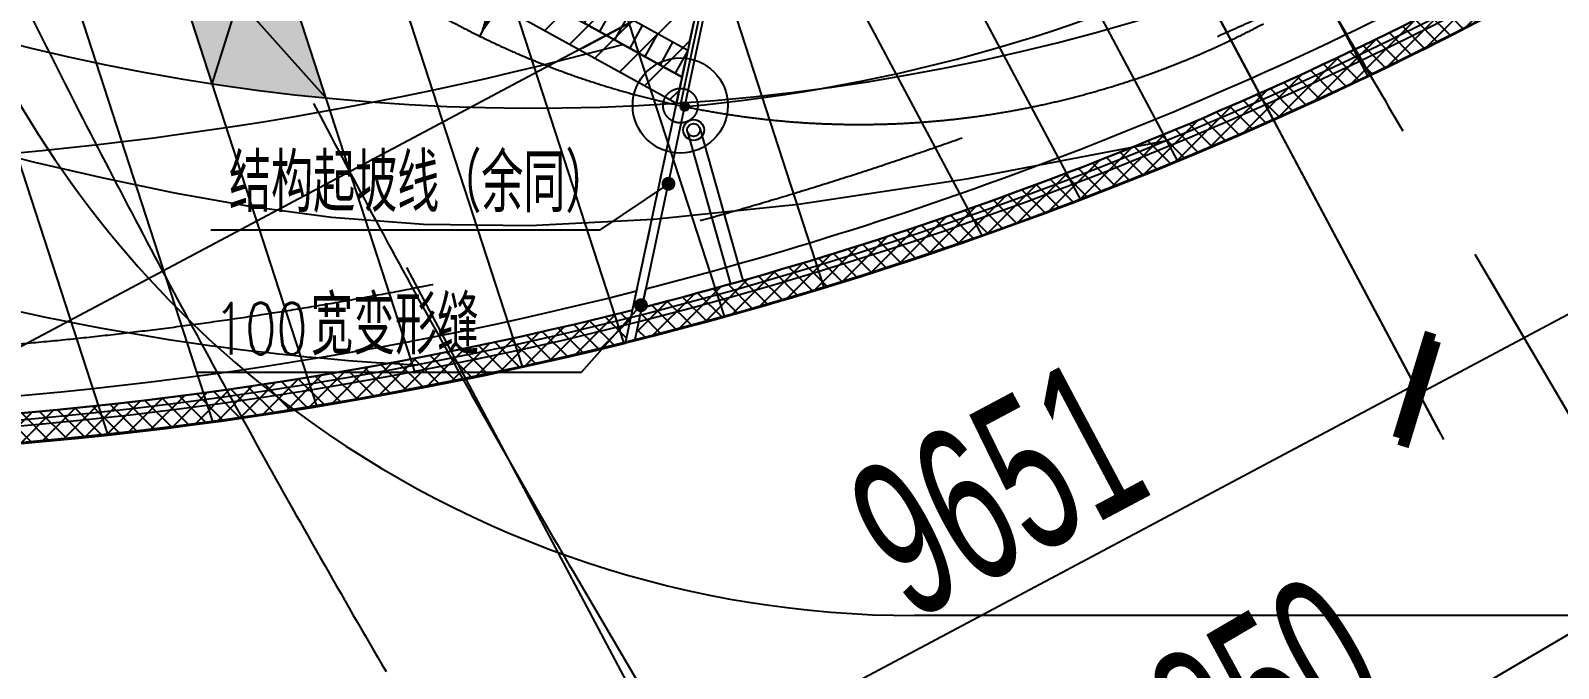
# Model space of a CAD drawing. Extents: x 1962160 to 37842216, y -162679 to 2997677.
# Drawn here: x 37496995 to 37514656, y 2691068 to 2698441 of the extents above; entities that cross this region are included whole.
import ezdxf
from ezdxf.enums import TextEntityAlignment as Align

# ---------------------------------------------------------------- set-up
doc = ezdxf.new("R2010")
doc.units = 0
doc.header["$LTSCALE"] = 1000
for name, pattern in [('__DASH', [0.35, 0.25, -0.1]), ('CENTER', [2, 1.25, -0.25, 0.25, -0.25]), ('CENTER2', [28.575000000000003, 19.05, -3.175, 3.175, -3.175]), ('DASH', [0.35, 0.25, -0.1]), ('HIDDEN', [0.375, 0.25, -0.125])]:
    doc.linetypes.add(name, pattern=pattern)
doc.layers.get('0').update_dxf_attribs({"color": 8})
doc.layers.get('Defpoints').update_dxf_attribs({"color": 8})
for name, color, linetype in [('#幕墙线-平面', 8, 'Continuous'), ('#标注', 8, 'Continuous'), ('#虚线', 8, 'HIDDEN'), ('#轴线', 8, 'CENTER2'), ('A-AL-E', 8, 'Continuous'), ('A-COLS-PLAN-C', 8, 'DASH'), ('A-COLS-PLAN-S', 8, 'DASH'), ('A-DETL-ALUM', 8, 'Continuous'), ('A-DIMS-LEAD', 8, 'Continuous'), ('A-FLOR', 8, 'Continuous'), ('A-FLOR-OTLN', 8, 'Continuous'), ('A-FLOR-UNDR', 8, '__DASH'), ('A-GRID', 8, 'CENTER'), ('A-HATH', 8, 'Continuous'), ('A-NOTE', 8, 'Continuous'), ('A-ROOF-DRAN', 8, 'Continuous'), ('A-STRS-HRAL', 8, 'Continuous'), ('DIM', 8, 'Continuous'), ('G-ACCS', 8, 'Continuous'), ('建-填充', 8, 'Continuous'), ('水-雨水-压力流-标识', 8, 'Continuous')]:
    doc.layers.add(name, color=color, linetype=linetype)
doc.layers.add('A-X-CHEK', color=8, linetype='Continuous', plot=False)
doc.styles.add('#文字', font='jrs.shx', dxfattribs={"width": 0.7, "bigfont": 'hztxt.shx'})
doc.styles.add('_TCH_DIM', font='SIMPLEX', dxfattribs={"bigfont": 'GBCBIG'})
doc.styles.add('JHZX', font='jrs.shx', dxfattribs={"width": 0.6, "bigfont": 'jhz.shx'})
doc.dimstyles.new('JZBZ-600', dxfattribs={"dimscale": 600, "dimtxt": 3, "dimasz": 1.5, "dimexe": 1, "dimexo": 1, "dimgap": 0.5, "dimtad": 1, "dimdec": 0, "dimdsep": 46, "dimtxsty": 'JHZX', "dimblk1": 'ARCHTICK', "dimblk2": 'ARCHTICK', "dimsah": 1, "dimcen": 0, "dimclrd": 1, "dimclre": 1, "dimclrt": 2, "dimadec": 1, "dimazin": 2, "dimtfac": 1, "dimtdec": 0, "dimtix": 1, "dimtmove": 0, "dimatfit": 3, "dimfxl": 1, "dimtolj": 1, "dimlwd": -1, "dimlwe": -1, "dimarcsym": 1})
pattern_1 = [(45, (0, 0), (-112.2532015133644, 112.2532015133644), []), (135, (0, 0), (-112.2532015133644, -112.2532015133644), [])]

# ---------------------------------------------------------------- blocks, each defined once
blk = doc.blocks.new('排水沟区域')
at = {"layer": 'A-HATH'}
h = blk.add_hatch(dxfattribs=at)
h.set_pattern_fill('ANSI37', color=256, scale=100)
h.set_pattern_definition(pattern_1)
edge = h.paths.add_edge_path()
edge.add_arc((35596526.94205736, 2883875.52556714), 6299.999999840999, 248.93423548551658, 278.1515035350167, ccw=False)
edge.add_arc((35587918.37121192, 2861526.140609353), 17649.99999999959, 68.93423548068213, 117.9999999999739)
edge.add_line((35579632.19812875, 2877110.165623317), (35548508.6316094, 2860561.471758045))
edge.add_arc((35527311.97593477, 2900426.547580393), 45149.99980188611, 284.08033326819725, 298.00002113875126, ccw=False)
edge.add_line((35538296.16223316, 2856633.053389217), (35538377.25671395, 2857014.572925257))
edge.add_arc((35527311.97575138, 2900426.548063345), 44800.00031440443, 284.2996372022527, 298.0000212210122)
edge.add_line((35548344.31656242, 2860870.503415545), (35579467.88308178, 2877419.197280818))
edge.add_arc((35587918.37121192, 2861526.140609353), 17999.99999999915, 68.93423548068012, 117.9999999999701, ccw=False)
edge.add_arc((35596526.94205791, 2883875.525567099), 5950.000000000948, 248.9342354807112, 276.1268148912404)
edge.add_arc((35647972.51225553, 2918657.177440203), 65099.99999980383, 218.6936501776785, 219.055789809578)
h = blk.add_hatch(dxfattribs=at)
h.set_pattern_fill('ANSI37', color=256, scale=100)
h.set_pattern_definition(pattern_1)
edge = h.paths.add_edge_path()
edge.add_arc((35527311.97586625, 2900426.547769416), 44800.00000102194, 256.5346378578782, 284.1570655496672, ccw=False)
edge.add_arc((35509847.66485231, 2827488.232454619), 30199.9999999903, 76.53463785807276, 110.1264964728112)
edge.add_line((35499456.02778555, 2855844.076280402), (35499610.24081634, 2855527.805366974))
edge.add_arc((35509847.66485231, 2827488.232454663), 29849.99999995182, 76.53463785805178, 110.05745525030639, ccw=False)
edge.add_arc((35527311.97586625, 2900426.547769423), 45150.0000010282, 256.5346378578826, 283.9391313102532)
edge.add_line((35538188.2025675, 2856606.116543384), (35538269.19864558, 2856987.173130091))
blk.add_lwpolyline([(35597420.22607148, 2877639.176982584, -0.1281795377290029), (35594262.47457024, 2877996.564179466, 0.2174217815087325), (35579632.19812875, 2877110.165623317), (35548508.6316094, 2860561.471758045, -0.06081088899936513), (35538296.16223316, 2856633.053389217), (35538377.25671395, 2857014.572925257, 0.0598505124629093), (35548344.31656242, 2860870.503415545), (35579467.88308178, 2877419.197280818, -0.2174217815087268), (35594388.27831955, 2878323.173145445, 0.1192099419939122), (35597161.98209462, 2877959.511355505, 0.001580133547253811), (35597420.22607148, 2877639.176982585)], format="xyb", dxfattribs=at)
blk.add_lwpolyline([(35538269.19864558, 2856987.173130091, -0.1211125902800476), (35516879.96075377, 2856858.060754318, 0.1476308546929755), (35499456.02778555, 2855844.076280402), (35499610.24081634, 2855527.805366974, -0.147323053523606), (35516798.46063571, 2856517.681949523, 0.1201478352857811), (35538188.2025675, 2856606.116543384)], format="xyb", close=True, dxfattribs=at)
blk = doc.blocks.new('A$C58e34137')
at = {"layer": 'A-X-CHEK'}
blk.add_blockref('排水沟区域', (-35647972.51433039, -2918657.17947907), dxfattribs=at)
blk = doc.blocks.new('雨水立管')
for radius in [80, 50]:
    blk.add_circle((-3.725290298461914e-09, 2.328306436538696e-10), radius)
blk = doc.blocks.new('*U333')
at = {"layer": 'A-ROOF-DRAN'}
blk.add_lwpolyline([(91.1826246115894, -300.0000000011859), (91.1826246114329, -2.868461024263524e-10)], dxfattribs=at)
blk = doc.blocks.new('*U334')
at = {"layer": 'A-ROOF-DRAN'}
for p, rotation in [((35526622.99918979, 2879064.158463267), 109.8030203436611), ((35526690.75669345, 2878875.985881047), 109.8030203436611), ((35526758.5141971, 2878687.813298828), 109.8030203436611), ((35526826.27170074, 2878499.640716608), 109.8030203436611), ((35526894.02920439, 2878311.468134389), 109.8030203436611), ((35526961.78670804, 2878123.295552169), 109.8030203436611), ((35527029.54421169, 2877935.12296995), 109.8030203436611), ((35527097.30171534, 2877746.95038773), 109.8030203436611), ((35527165.059219, 2877558.777805511), 109.8030203436611), ((35527232.81672264, 2877370.605223292), 109.8030203436611), ((35527300.57422629, 2877182.432641072), 109.8030203436611), ((35527368.33172994, 2876994.260058852), 109.8030203436611), ((35527436.08923359, 2876806.087476633), 109.8030203436611), ((35527503.84673724, 2876617.914894414), 109.8030203436611), ((35527571.60424089, 2876429.742312194), 109.8030203436611), ((35527639.36174454, 2876241.569729975), 109.8030203436611), ((35527707.11924819, 2876053.397147755), 109.8030203436611), ((35527774.87675184, 2875865.224565536), 109.8030203436611), ((35527842.63425549, 2875677.051983316), 109.8030203436611), ((35527910.39175914, 2875488.879401097), 109.8030203436611), ((35527978.14926279, 2875300.706818877), 109.8030203436611), ((35528045.90676644, 2875112.534236658), 109.8030203436611), ((35528113.66427009, 2874924.361654439), 109.8030203436611), ((35528181.42177374, 2874736.189072219), 109.8030203436611), ((35528249.17927739, 2874548.016489999), 109.8030203436611), ((35528316.93678104, 2874359.84390778), 109.8030203436611), ((35528384.69428469, 2874171.671325561), 109.8030203436611), ((35528452.45178834, 2873983.498743341), 109.8030203436611), ((35528520.20929199, 2873795.326161122), 109.8030203436611), ((35528587.96679564, 2873607.153578902), 109.8030203436611), ((35528655.72429929, 2873418.980996683), 109.8030203436611), ((35528723.48180294, 2873230.808414463), 109.8030203436611), ((35528791.23930659, 2873042.635832244), 109.8030203436611), ((35528858.99681024, 2872854.463250024), 109.8030203436611), ((35528926.75431389, 2872666.290667805), 109.8030203436611), ((35528994.51181754, 2872478.118085586), 109.8030203436611), ((35529062.26932119, 2872289.945503366), 109.8030203436611), ((35529130.02682484, 2872101.772921146), 109.8030203436611), ((35529197.78432849, 2871913.600338927), 109.8030203436611), ((35529276.09806213, 2871729.644928158), 113.7500000001334), ((35529356.6474001, 2871546.582632334), 113.7500000001334), ((35529437.19673807, 2871363.520336511), 113.7500000001334), ((35529517.74607604, 2871180.458040687), 113.7500000001334), ((35529598.29541402, 2870997.395744863), 113.7500000001334), ((35529678.84475198, 2870814.33344904), 113.7500000001334), ((35529759.39408996, 2870631.271153216), 113.7500000001334), ((35529839.94342794, 2870448.208857392), 113.7500000001334), ((35529920.4927659, 2870265.146561569), 113.7500000001334), ((35530001.04210388, 2870082.084265745), 113.7500000001334), ((35530081.59144185, 2869899.021969921), 113.7500000001334), ((35530162.14077982, 2869715.959674097), 113.7500000001334), ((35530242.69011779, 2869532.897378274), 113.7500000001334), ((35530323.23945577, 2869349.83508245), 113.7500000001334), ((35530403.78879374, 2869166.772786626), 113.7500000001334), ((35530484.33813171, 2868983.710490802), 113.7500000001334), ((35530564.88746968, 2868800.648194979), 113.7500000001334), ((35530645.43680765, 2868617.585899155), 113.7500000001334), ((35530725.98614562, 2868434.523603331), 113.7500000001334), ((35530806.5354836, 2868251.461307507), 113.7500000001334), ((35530887.08482157, 2868068.399011684), 113.7500000001334), ((35530967.63415954, 2867885.33671586), 113.7500000001334), ((35531048.18349751, 2867702.274420036), 113.7500000001334), ((35531128.73283549, 2867519.212124213), 113.7500000001334), ((35531209.28217346, 2867336.149828389), 113.7500000001334), ((35531289.83151143, 2867153.087532565), 113.7500000001334), ((35531370.38084941, 2866970.025236742), 113.7500000001334), ((35531450.93018737, 2866786.962940918), 113.7500000001334), ((35531531.47952535, 2866603.900645094), 113.7500000001334), ((35531612.02886332, 2866420.838349271), 113.7500000001334), ((35531692.57820129, 2866237.776053447), 113.7500000001334), ((35531773.12753926, 2866054.713757623), 113.7500000001334), ((35531853.67687724, 2865871.6514618), 113.7500000001334), ((35531934.22621521, 2865688.589165976), 113.7500000001334), ((35532014.77555318, 2865505.526870152), 113.7500000001334), ((35532095.32489115, 2865322.464574329), 113.7500000001334), ((35532175.87422913, 2865139.402278505), 113.7500000001334), ((35532256.42356709, 2864956.339982681), 113.7500000001334), ((35532336.97290507, 2864773.277686857), 113.7500000001334), ((35532417.52224304, 2864590.215391034), 113.7500000001334), ((35532498.07158101, 2864407.15309521), 113.7500000001334), ((35532578.62091899, 2864224.090799386), 113.7500000001334), ((35532659.17025696, 2864041.028503563), 113.7500000001334), ((35532739.71959493, 2863857.966207739), 113.7500000001334), ((35532820.2689329, 2863674.903911915), 113.7500000001334), ((35532900.81827088, 2863491.841616091), 113.7500000001334), ((35532981.36760885, 2863308.779320268), 113.7500000001334), ((35533061.91694682, 2863125.717024444), 113.7500000001334), ((35533142.46628479, 2862942.65472862), 113.7500000001334), ((35533239.07952601, 2862774.272046967), 151.0937659592323), ((35533414.16191371, 2862677.596519985), 151.0937659592323), ((35533589.24430141, 2862580.920993004), 151.0937659592323), ((35533764.32668911, 2862484.245466023), 151.0937659592323), ((35533939.40907681, 2862387.569939042), 151.0937659592323), ((35534114.49146451, 2862290.89441206), 151.0937659592323), ((35534289.57385221, 2862194.218885079), 151.0937659592323), ((35534464.65623991, 2862097.543358097), 151.0937659592323), ((35534639.73862761, 2862000.867831116), 151.0937659592323), ((35534814.82101531, 2861904.192304135), 151.0937659592323), ((35534989.90340301, 2861807.516777153), 151.0937659592323), ((35535164.98579071, 2861710.841250172), 151.0937659592323), ((35535340.06817842, 2861614.165723191), 151.0937659592323), ((35535515.15056612, 2861517.490196209), 151.0937659592323), ((35535690.23295382, 2861420.814669228), 151.0937659592323), ((35535865.31534152, 2861324.139142246), 151.0937659592323), ((35536040.39772922, 2861227.463615265), 151.0937659592323), ((35536215.48011692, 2861130.788088284), 151.0937659592323), ((35536390.56250461, 2861034.112561302), 151.0937659592323), ((35536565.64489231, 2860937.437034321), 151.0937659592323), ((35536740.72728001, 2860840.76150734), 151.0937659592323), ((35536915.80966771, 2860744.085980359), 151.0937659592323), ((35537090.89205541, 2860647.410453377), 151.0937659592323), ((35537265.97444312, 2860550.734926396), 151.0937659592323), ((35537441.05683082, 2860454.059399414), 151.0937659592323), ((35537616.13921852, 2860357.383872433), 151.0937659592323), ((35537791.22160622, 2860260.708345451), 151.0937659592323), ((35537966.30399392, 2860164.03281847), 151.0937659592323), ((35538141.38638162, 2860067.357291489), 151.0937659592323), ((35538316.46876932, 2859970.681764508), 151.0937659592323), ((35538491.55115702, 2859874.006237526), 151.0937659592323), ((35538666.63354472, 2859777.330710545), 151.0937659592323), ((35538841.71593242, 2859680.655183563), 151.0937659592323)]:
    blk.add_blockref('*U333', p, dxfattribs=dict(at, rotation=rotation))
blk = doc.blocks.new('雨水')
at = {"layer": 'A-ROOF-DRAN'}
blk.add_line((35538906.90686473, 2859987.354406545), (35533443.09080552, 2863004.318612882), dxfattribs=at)
for points in [[(35538269.19864842, 2856987.173131042), (35538841.71593145, 2859680.655184099), (35533209.32795718, 2862790.700019153), (35529211.6817208, 2871876.042200048), (35526651.06042732, 2878986.260058161), (35521986.42146952, 2880669.988369324)], [(35526570.06939692, 2879211.152305495), (35529209.62617736, 2871880.713777887), (35533209.32795718, 2862790.700019153), (35538841.71593242, 2859680.655183563)], [(35538902.84347649, 2859048.514589002), (35539399.33933569, 2857287.919263261)], [(35539047.21269114, 2859089.227361679), (35539543.70855034, 2857328.632035938)]]:
    blk.add_lwpolyline(points, dxfattribs=at)
blk.add_lwpolyline([(35517578.55141155, 2859775.589004944, 0.1250182241004096), (35538157.98411332, 2860058.192494961)], format="xyb", dxfattribs=at)
at = {"layer": 'A-STRS-HRAL'}
blk.add_line((35538269.19864842, 2856987.173131042), (35538315.55043458, 2857205.24113935), dxfattribs=at)
at = {"xscale": 1.5, "yscale": 1.5, "zscale": 1.5, "rotation": 12.79227446839137}
blk.add_blockref('雨水立管', (35538975.02808382, 2859068.870975342), dxfattribs=at)
at = {"layer": 'A-ROOF-DRAN'}
blk.add_blockref('*U334', (0, 0), dxfattribs=at)
blk = doc.blocks.new('1100')
at = {"layer": 'A-DETL-ALUM', "ltscale": 0.3}
blk.add_circle((35572079.41488183, 2737404.62498665), 550, dxfattribs=at)
blk = doc.blocks.new('_YZHK')
blk.add_circle((0, 0), 0.5)
blk = doc.blocks.new('ASDFASD')
at = {"layer": 'A-COLS-PLAN-C', "ltscale": 0.3, "xscale": 400, "yscale": 400, "zscale": 400}
blk.add_blockref('_YZHK', (35538822.59997495, 2859350.234957173), dxfattribs=at)
blk = doc.blocks.new('DIAN')
at = {"layer": 'A-FLOR-OTLN'}
h = blk.add_hatch(color=256, dxfattribs=at)
h.dxf.hatch_style = 1
edge = h.paths.add_edge_path()
edge.add_arc((35536772.41172721, 2753987.120531246), 50, 0, 360)
blk.add_circle((35536772.41172721, 2753987.120531246), 50, dxfattribs=at)
blk = doc.blocks.new('降板')
at = {"layer": 'A-HATH'}
h = blk.add_hatch(dxfattribs=at)
h.set_pattern_fill('ANSI31', color=256, scale=200)
h.set_pattern_definition([(45, (1132626.004699707, 1246957.293172359), (-224.5064030267288, 224.5064030267288), [])])
edge = h.paths.add_edge_path()
edge.add_arc((36780598.51693058, 4165614.470604091), 126349.999973885, 198.0000001748179, 204.4531657222873)
edge.add_arc((36673183.12377265, 4116768.454321793), 8349.999999634567, 204.4531657219751, 260.9404141554847)
edge.add_line((36671868.31986621, 4108522.61957439), (36671402.52728332, 4106331.237770084))
edge.add_line((36671402.52728332, 4106331.237770084), (36665601.57828388, 4109534.357220754))
edge.add_line((36665601.57828388, 4109534.357220754), (36661556.88261268, 4118726.627376125))
edge.add_line((36661556.88261268, 4118726.627376125), (36658910.6242879, 4126075.677080913))
edge.add_line((36658910.6242879, 4126075.677080913), (36660432.52624065, 4126570.173006242))
blk.add_lwpolyline([(36660432.52624065, 4126570.173006242, 0.02816469016376054), (36665582.11925547, 4113311.977745326, 0.2515873892729812), (36671868.31986621, 4108522.61957439), (36671402.52728332, 4106331.237770084), (36665601.57828388, 4109534.357220754), (36661556.88261268, 4118726.627376125), (36658910.6242879, 4126075.677080913)], format="xyb", close=True, dxfattribs=at)
blk = doc.blocks.new('总体道路0521')
at = {"layer": 'G-ACCS'}
blk.add_line((35647932.54482762, 2918591.976535513), (35647866.06514581, 2918591.976535513), dxfattribs=at)
blk.add_lwpolyline([(35647905.81486502, 2918584.976535497), (35647905.81486502, 2918583.976535507), (35647883.31486505, 2918583.976535468), (35647883.31486505, 2918584.976535518), (35647866.02387324, 2918584.976535509, -0.257417617834459), (35647849.95643323, 2918593.835659245, -0.2558733956671748)], format="xyb", dxfattribs=at)
for start, end in [(206.5552670414436, 233.3436048711136), (233.3436048711136, 270)]:
    blk.add_arc((35647866.06514581, 2918603.976535513), 12, start, end, dxfattribs=at)
blk = doc.blocks.new('A$C06ac024f')
at = {"layer": 'A-AL-E'}
for points in [[(-50266.91402824223, -40766.69077435229, -0.1414606853321052), (-53638.15451326966, -40473.97389248712, 0.2174217815036623), (-68434.21312383562, -41370.41662500193), (-99557.77964302897, -57919.11049018381, -0.1829272481944963), (-131127.4848075137, -61944.9876432484, 0.1474998149095167), (-148450.3997290284, -62948.6351692169, 0.1355226028267078)], [(-50228.2694099322, -40962.92174406815, -0.1414606853321385), (-53710.04236987978, -40660.60758738872, 0.2174217815036594), (-68340.31881128252, -41547.00614357321), (-99463.88533046842, -58095.70000875555, -0.1829272481944702), (-131174.0563035086, -62139.48981742747, 0.147499814909508), (-148381.6772821695, -63136.45749296062, 0.147499814909508)]]:
    blk.add_lwpolyline(points, format="xyb", dxfattribs=at)
at = {"layer": 'A-DIMS-LEAD'}
for p, q in [((-109288.4391632304, -60209.86510710232), (-110084.0245331601, -60747.0909972582)), ((-110084.0245331601, -60747.0909972582), (-114578.593003951, -60747.0909972582)), ((-109606.1354556382, -61613.1484870906), (-110299.536290735, -62391.4464992024)), ((-110299.536290735, -62391.4464992024), (-114751.3283556253, -62391.4464992024))]:
    blk.add_line(p, q, dxfattribs=at)
at = {"layer": 'A-DIMS-LEAD', "const_width": 80}
for points in [[(-109255.2891925797, -60187.48030320089, 1), (-109321.5891338811, -60232.24991100375, 1)], [(-109579.5270415098, -61583.28224699525, 1), (-109632.7438697666, -61643.01472718595, 1)]]:
    blk.add_lwpolyline(points, format="xyb", close=True, dxfattribs=at)
at = {"layer": 'A-FLOR-OTLN'}
blk.add_lwpolyline([(-109100.9834651724, -59317.2095105215, 0.09675957981850193), (-102122.5895435438, -57300.84651600663), (-56188.15070974082, -32877.07214999944)], format="xyb", dxfattribs=at)
blk.add_lwpolyline([(-109605.5035314337, -61690.7898050854), (-108632.3870133013, -57112.63653384987)], dxfattribs=at)
at = {"layer": 'A-FLOR-UNDR'}
blk.add_lwpolyline([(-109703.3182915077, -61669.99863600358), (-108730.2017733753, -57091.84536476806)], dxfattribs=at)
at = {"layer": 'A-ROOF-DRAN'}
blk.add_line((-109130.8010074497, -58976.51658323361), (-109065.610075146, -58669.81736025214), dxfattribs=at)
at = {"layer": 'A-STRS-HRAL'}
for points in [[(-109595.2602261156, -61642.59884247277), (-109548.8512630165, -61424.26183526358, 0.05929417930079359), (-99722.09469000995, -57610.07883268036), (-68598.52817065269, -41061.38496740907, -0.2174217815087733), (-53512.35076356679, -40147.36492650956, 0.1135629141683176), (-50959.43610770255, -40511.05885200948, 0.0009167803521853072), (-50810.53484525532, -40697.66041129222, -0.1192099419939075), (-53584.23862031847, -40333.99862135155, 0.2174217815087268), (-68504.63385809213, -41237.97448598035), (-99628.2003774494, -57786.6683512521, -0.05985051246522862), (-109595.2602263317, -61642.59884164575)], [(-148550.8803472743, -63198.89716446772), (-148371.1123458222, -63111.24192096572), (-148516.4891543091, -62813.09548641369, -0.1476308546942801), (-131092.5561859384, -61799.1110125212, 0.1211125902981834), (-109703.3182914555, -61669.99863575492), (-109656.9665052891, -61451.93062744755, -0.121671601645756), (-131045.9846898988, -61604.60883835098, 0.1494928162438044), (-148793.0262509585, -62702.29110737983), (-148550.8803472743, -63198.89716446772)]]:
    blk.add_lwpolyline(points, format="xyb", dxfattribs=at)
at = {"xscale": 1000, "yscale": 1000, "zscale": 1000}
blk.add_blockref('总体道路0521', (-35647972511.19448, -2918657176.530752), dxfattribs=at)
at = {"layer": 'A-COLS-PLAN-S'}
blk.add_blockref('ASDFASD', (-35647972.51693987, -2918657.171766797), dxfattribs=at)
at = {"layer": 'A-FLOR-OTLN'}
blk.add_blockref('DIAN', (-35645873.39519238, -2813304.330041767), dxfattribs=at)
at = {"layer": 'A-HATH'}
blk.add_blockref('降板', (-36780598.52163958, -4165614.464939157), dxfattribs=at)
at = {"layer": 'A-ROOF-DRAN'}
blk.add_blockref('雨水', (-35647972.51693987, -2918657.171766797), dxfattribs=at)
at = {"layer": '水-雨水-压力流-标识'}
blk.add_blockref('1100', (-35681231.42506887, -2796709.753892299), dxfattribs=at)
at = {"layer": 'A-NOTE', "style": '_TCH_DIM'}
for s, p in [('结构起坡线（余同）', (-114368.593003951, -60537.0909972582)), ('宽变形缝', (-113421.3283556253, -62181.4464992024))]:
    blk.add_text(s, height=675.177304964539, dxfattribs=at).set_placement(p)
at = {"layer": 'A-NOTE', "style": '_TCH_DIM', "width": 0.7058823529411765}
blk.add_text('100', height=595, dxfattribs=at).set_placement((-114541.3283556253, -62181.4464992024))
blk = doc.blocks.new('A$C41f195f4')
at = {"layer": '建-填充', "ltscale": 10}
h = blk.add_hatch(color=256, dxfattribs=at)
h.dxf.hatch_style = 1
edge = h.paths.add_edge_path()
edge.add_arc((-110853.7825247422, -34682.77215304878), 23662.72625326519, 260.1233547499473, 263.3636931227044, ccw=False)
edge.add_line((-114912.5917112902, -57994.8008447811), (-114564.9476394653, -59064.73928147415))
edge.add_arc((-110855.6638076007, -34675.14746703021), 24670.04206361478, 261.3524539395294, 264.4306394489358)
edge.add_line((-113249.9081348851, -59228.73314248305), (-113588.4034017026, -58186.95183233684))
at = {"layer": 'DIM', "ltscale": 10}
blk.add_lwpolyline([(-114564.9476394653, -59064.73928147415), (-114257.9186575934, -58099.35753448447), (-113249.9081348851, -59228.73314248351)], dxfattribs=at)
blk = doc.blocks.new('A$C80b62fe7')
at = {"layer": '#幕墙线-平面'}
for points in [[(20773.07087998092, 148159.5283801337, -0.1414606853321588), (17434.99013742805, 148449.3660795544, 0.2174217815036492), (2589.196876108646, 147549.9100941415), (-28534.36964307725, 131001.2162289587, -0.1829272481945157), (-60061.93506494164, 126980.7128725657, 0.1473230469380064), (-77399.86729259044, 125982.214516364, 0.1473230469380064)], [(20823.3088837862, 147904.428119503, -0.1414606853321726), (17341.53592383862, 148206.7422761852, 0.2174217815036645), (2711.259482428432, 147320.3437199974), (-28412.30703675002, 130771.6498548156, -0.1829272481945134), (-60122.47800994664, 126727.8600461804, 0.1473230469379986), (-77310.69710628688, 125737.9837282263, 0.1473230469379986)]]:
    blk.add_lwpolyline(points, format="xyb", dxfattribs=at)
blk.add_lwpolyline([(-46334.77498844266, 129093.8138681981), (-45565.24879819155, 128897.1607752969), (-44770.65056209266, 128714.3582715127), (-43945.52408163249, 128543.7829731307), (-43078.3271709308, 128387.1725259982), (-42133.17369475961, 128259.7086942126), (-41068.09153054655, 128179.9342714348), (-39841.1085556969, 128166.3920513256), (-38410.25264763832, 128237.6248275451), (-36733.55168378353, 128412.1753937542), (-34769.03354156017, 128708.5865436136), (-32474.72609837353, 129145.4010707829)], dxfattribs=at)
for centre, radius, start, end in [((-39804.09019813687, 154192.208070267), 24670.0420637007, 229.3019466269747, 295.8234517693315), ((-39730.22558561713, 154535.5044265878), 28016.54912590736, 246.0687680434563, 267.1292482925772)]:
    blk.add_arc(centre, radius, start, end, dxfattribs=at)
blk = doc.blocks.new('DASWQE')
at = {"layer": '#幕墙线-平面', "ltscale": 10}
for points in [[(-123712.5082519352, -38659.67010003328), (-115767.8345036879, -63110.86170418048)], [(-119883.3558779508, -38794.74460379034), (-112210.093599923, -62410.61759423278)], [(-121024.6236975119, -39165.5649970267), (-113351.361419484, -62781.4379874696)], [(-122165.8915170729, -39536.38539027423), (-114554.4261659086, -62962.06699624145)], [(-113655.5640016496, -54078.63556204364), (-110975.7333840132, -62326.30613667797)], [(-111881.2265821174, -55656.20305458782), (-109802.9660593644, -62052.43125168467)], [(-101201.2157451808, -58969.7629365786), (-102941.9482132718, -55695.92131474474)], [(-102292.629128255, -59473.1782642249), (-104007.9094484001, -56247.2051706356)], [(-110365.7406573668, -56437.10756307002), (-108640.1319643185, -61747.9850294739)], [(-103399.1284513324, -59948.22106524976), (-105142.4138644859, -56669.57805207977)], [(-108972.9013224766, -56840.54468100704), (-107487.1850287542, -61413.10925928596)], [(-105657.823132813, -60812.36492430512), (-107691.9177166671, -56986.78940743394)], [(-104520.814751476, -60394.70131657831), (-106366.0150289983, -56924.38432077551)]]:
    blk.add_lwpolyline(points, dxfattribs=at)
at = {"layer": '#幕墙线-平面'}
blk.add_lwpolyline([(-117381.8138693273, -59769.16250414681), (-116612.2876790762, -59965.81559704803), (-115817.6894429773, -60148.61810083222), (-114992.5629625171, -60319.19339921419), (-114125.3660518155, -60475.80384634668), (-113180.2125756443, -60603.26767813228), (-112115.1304114312, -60683.0421009101), (-110888.1474365816, -60696.58432101924), (-109457.291528523, -60625.35154479975), (-107780.5905646682, -60450.80097859073), (-105816.0724224448, -60154.38982873131), (-103521.7649792582, -59717.57530156197)], dxfattribs=at)
at = {"layer": 'DIM', "ltscale": 10}
blk.add_blockref('A$C80b62fe7', (-71047.03888088465, -188862.9763723449), dxfattribs=at)
blk = doc.blocks.new('_ARCHTICK')
at = {"const_width": 0.15}
blk.add_lwpolyline([(-0.5, -0.5), (0.5, 0.5)], dxfattribs=at)
blk = doc.blocks.new('*D199')
at = {"layer": '#标注', "color": 1, "transparency": 16777216}
for p, q in [((36680633.14609749, 2857634.684626253), (36683129.75575151, 2853374.890442772)), ((36673465.60736001, 2848406.31561017), (36682826.37027456, 2853892.536318231)), ((36671272.38318293, 2852148.463918192), (36673768.99283694, 2847888.669734711))]:
    blk.add_line(p, q, dxfattribs=at)
at = {"layer": 'Defpoints', "color": 0, "transparency": 16777216}
for p in [(36680329.76062054, 2858152.330501711), (36682826.37027456, 2853892.536318231), (36670968.99770598, 2852666.10979365)]:
    blk.add_point(p, dxfattribs=at)
at = {"layer": '#标注', "color": 1, "transparency": 16777216, "xscale": 900, "yscale": 900, "zscale": 900}
for p, rotation in [((36682826.37027456, 2853892.536318231), 30.37400968451742), ((36673465.60736001, 2848406.31561017), 210.3740096845174)]:
    blk.add_blockref('_ARCHTICK', p, dxfattribs=dict(at, rotation=rotation))
at = {"layer": '#标注', "color": 2, "transparency": 16777216, "insert": (36677539.2178634, 2852184.717715118), "char_height": 1800, "attachment_point": 5, "rotation": 30.37400968451742, "style": 'JHZX'}
blk.add_mtext('\\A1;10850', dxfattribs=at)
blk = doc.blocks.new('*D200')
at = {"layer": '#标注', "color": 1, "transparency": 16777216}
for p, q in [((36687362.54247844, 2861578.69582651), (36689859.15213248, 2857318.901643004)), ((36682826.37027458, 2853892.536318209), (36689555.76665553, 2857836.547518464)), ((36680633.14609749, 2857634.684626253), (36683129.75575152, 2853374.890442749))]:
    blk.add_line(p, q, dxfattribs=at)
at = {"layer": 'Defpoints', "color": 0, "transparency": 16777216}
for p in [(36687059.1570015, 2862096.34170197), (36680329.76062055, 2858152.330501713), (36689555.76665553, 2857836.547518464)]:
    blk.add_point(p, dxfattribs=at)
at = {"layer": '#标注', "color": 1, "transparency": 16777216, "xscale": 900, "yscale": 900, "zscale": 900}
for p, rotation in [((36689555.76665553, 2857836.547518464), 30.37400968451885), ((36682826.37027458, 2853892.536318209), 210.3740096845188)]:
    blk.add_blockref('_ARCHTICK', p, dxfattribs=dict(at, rotation=rotation))
at = {"layer": '#标注', "color": 2, "transparency": 16777216, "insert": (36685584.29751117, 2856899.833669255), "char_height": 1800, "attachment_point": 5, "rotation": 30.374009684518846, "style": 'JHZX'}
blk.add_mtext('\\A1;7800', dxfattribs=at)
blk = doc.blocks.new('*D202')
at = {"layer": '#标注', "color": 1, "transparency": 16777216}
for p, q in [((36703702.37441572, 3017079.701604014), (36713863.44929372, 3004072.742621317)), ((36670313.58946138, 2860017.641321822), (36684886.99788948, 2867766.460034493))]:
    blk.add_line(p, q, dxfattribs=at)
blk.add_arc((36780592.74096537, 2918654.106292088), 108993.458286673, 127.9970587915869, 207.9999999999892, dxfattribs=at)
at = {"layer": 'Defpoints', "color": 0, "transparency": 16777216}
for p in [(36703333.00180195, 3017552.52701809), (36682082.36873942, 2965294.008877696), (36780592.74096537, 2918654.106292088), (36669783.82090566, 2859735.958384152)]:
    blk.add_point(p, dxfattribs=at)
at = {"layer": '#标注', "color": 1, "transparency": 16777216, "xscale": 900, "yscale": 900, "zscale": 900}
for p, rotation in [((36713494.07667994, 3004545.568035392), 37.99705879158693), ((36684357.22933376, 2867484.777096823), 297.9999999999892)]:
    blk.add_blockref('_ARCHTICK', p, dxfattribs=dict(at, rotation=rotation))
at = {"layer": '#标注', "color": 2, "transparency": 16777216, "insert": (36672807.86220258, 2941567.38103121), "char_height": 1800, "attachment_point": 5, "rotation": 77.99852939578916, "style": 'JHZX'}
blk.add_mtext('\\A1;80°', dxfattribs=at)
blk = doc.blocks.new('*D220')
at = {"layer": '#标注', "color": 1, "transparency": 16777216}
for p, q in [((36668339.15896928, 2863904.592578495), (36679574.09308191, 2869384.214416234)), ((36670318.36260723, 2860020.179248501), (36681355.20751796, 2865888.57378331))]:
    blk.add_line(p, q, dxfattribs=at)
blk.add_arc((36780592.74096537, 2918654.106292034), 112993.4582867452, 205.9999107683656, 207.9999999999622, dxfattribs=at)
at = {"layer": 'Defpoints', "color": 0, "transparency": 16777216}
for p in [(36780592.74096537, 2918654.106292034), (36679618.0458459, 2867942.839682627), (36667799.88213187, 2863641.57073028), (36669788.59405151, 2859738.496310826)]:
    blk.add_point(p, dxfattribs=at)
at = {"layer": '#标注', "color": 1, "transparency": 16777216, "xscale": 900, "yscale": 900, "zscale": 900}
for p, rotation in [((36679034.81624451, 2869121.192568019), 115.9999107683656), ((36680825.43896224, 2865606.890845638), 297.9999999999622)]:
    blk.add_blockref('_ARCHTICK', p, dxfattribs=dict(at, rotation=rotation))
at = {"layer": '#标注', "color": 2, "transparency": 16777216, "insert": (36680984.00074918, 2867901.015861463), "char_height": 1800, "attachment_point": 5, "rotation": 296.99995538416385, "style": 'JHZX'}
blk.add_mtext('\\A1;2°', dxfattribs=at)
blk = doc.blocks.new('*U247')
blk.add_line((-8.960830237663566e-17, -20), (0, 0))
blk.add_circle((0, -24), 4)
at = {"style": 'JHZX', "width": 0.75}
blk.add_attdef('AXES', text='', height=4, dxfattribs=at).set_placement((0, -24), align=Align.MIDDLE_CENTER)
blk = doc.blocks.new('DOTE-11')
at = {"layer": '#虚线', "ltscale": 20}
blk.add_line((36671448.60467466, 2859350.234957252), (36673309.41430748, 2868104.655983821), dxfattribs=at)
at = {"layer": '#轴线'}
blk.add_line((36723471.80769733, 2888282.367328192), (36657162.44347363, 2853025.052962973), dxfattribs=at)
for centre, radius, start, end in [((36780598.51695531, 2918657.177440438), 146599.9999999995, 324.4999999903098, 183.9998103525153), ((36780598.51695531, 2918657.177440438), 138799.9999999995, 324.4999999903098, 210.1884172151102), ((36780598.51695531, 2918657.177440438), 130399.9999999995, 324.4999999903098, 210.3293811306592), ((36780598.51695531, 2918657.177440438), 127949.9999999995, 324.4999999903098, 210.3740096847854), ((36673517.32599821, 2869082.803584492), 9950, 204.8422782423136, 297.999999991585), ((36780598.51695531, 2918657.177440438), 117099.9999999995, 207.9999999896279, 210.5941195886632), ((36659937.98056599, 2900426.547768352), 44000, 256.5346378581444, 298.0000211738991)]:
    blk.add_arc(centre, radius, start, end, dxfattribs=at)
blk = doc.blocks.new('*D344')
at = {"layer": '#标注', "color": 1, "ltscale": 10, "transparency": 16777216}
for p, q in [((37557011.99584214, 2724020.634417469), (37559946.69243889, 2718501.27286019)), ((37559665.00950122, 2719031.041415906), (37513045.37659824, 2694242.942900831)), ((37510392.36293916, 2699232.535902394), (37513327.05953591, 2693713.174345115))]:
    blk.add_line(p, q, dxfattribs=at)
at = {"layer": 'Defpoints', "color": 0, "ltscale": 10, "transparency": 16777216}
for p in [(37556730.31290446, 2724550.402973182), (37510110.68000148, 2699762.30445811), (37513045.37659824, 2694242.942900831)]:
    blk.add_point(p, dxfattribs=at)
at = {"layer": '#标注', "color": 1, "ltscale": 10, "transparency": 16777216, "xscale": 900, "yscale": 900, "zscale": 900}
for p, rotation in [((37559665.00950122, 2719031.041415906), 27.99999999996465), ((37513045.37659824, 2694242.942900831), 207.9999999999647)]:
    blk.add_blockref('_ARCHTICK', p, dxfattribs=dict(at, rotation=rotation))
at = {"layer": '#标注', "color": 2, "ltscale": 10, "transparency": 16777216, "insert": (37535791.82717438, 2707696.5292698), "char_height": 1800, "attachment_point": 5, "rotation": 27.999999999964675, "style": 'JHZX'}
blk.add_mtext('\\A1;1200*44=52800', dxfattribs=at)
blk = doc.blocks.new('*D345')
at = {"layer": '#标注', "color": 1, "ltscale": 10, "transparency": 16777216}
for p, q in [((37510392.36293839, 2699232.535901986), (37513274.46090402, 2693812.09796346)), ((37501339.86964947, 2695700.514591698), (37504753.08006201, 2689281.199414728)), ((37512992.77796712, 2694341.866519582), (37504471.3971251, 2689810.96797085))]:
    blk.add_line(p, q, dxfattribs=at)
at = {"layer": 'Defpoints', "color": 0, "ltscale": 10, "transparency": 16777216}
for p in [(37510110.68000148, 2699762.304458108), (37501058.18671256, 2696230.283147817), (37504471.3971251, 2689810.96797085)]:
    blk.add_point(p, dxfattribs=at)
at = {"layer": '#标注', "color": 1, "ltscale": 10, "transparency": 16777216, "xscale": 900, "yscale": 900, "zscale": 900}
for p, rotation in [((37512992.77796712, 2694341.866519582), 27.9999999174616), ((37504471.3971251, 2689810.96797085), 207.9999999174617)]:
    blk.add_blockref('_ARCHTICK', p, dxfattribs=dict(at, rotation=rotation))
at = {"layer": '#标注', "color": 2, "ltscale": 10, "transparency": 16777216, "insert": (37508168.72167229, 2693135.954357458), "char_height": 1800, "attachment_point": 5, "rotation": 27.999999917461654, "style": 'JHZX'}
blk.add_mtext('\\A1;9651', dxfattribs=at)
blk = doc.blocks.new('ZW-5001')
at = {"layer": '#标注'}
for points in [[(36672584.75416928, 2867185.490749838), (36669569.33160955, 2861050.628268484), (36669128.21491808, 2860153.178512505)], [(36678397.32923253, 2841265.562340491), (36677510.74705257, 2841504.37060402), (36670210.53401396, 2853960.224481737)]]:
    blk.add_lwpolyline(points, dxfattribs=at)
blk.add_lwpolyline([(36669569.33160955, 2861050.628268484, 329.9999999999999, 0, 0), (36669128.21491808, 2860153.178512505, 0, 0, 0)], format="xyseb", dxfattribs=at)
ref = blk.add_blockref('*U247', (36680803.8008729, 2857343.508062678), dxfattribs=dict(at, xscale=600.0000000000001, yscale=600.0000000000001, rotation=30.37400968431548))
ref.add_attrib('AXES', 'AE', dxfattribs={"layer": '0', "height": 2399.999999999999, "rotation": 30.37400984829888, "style": '#文字', "width": 0.7}).set_placement((36688085.05231947, 2844920.007051624), align=Align.MIDDLE_CENTER)
for base, center, p1, p2, picture, middle in [((36682082.36873942, 2965294.008877696), (36780592.74096535, 2918654.106292087), (36703333.00180194, 3017552.527018089), (36669783.82090566, 2859735.958384149), '*D202', (36672807.86220258, 2941567.381031214)), ((36679618.0458459, 2867942.839682627), (36780592.74096537, 2918654.106292034), (36667799.88213187, 2863641.570730282), (36669788.59405151, 2859738.496310826), '*D220', (36680984.00074918, 2867901.015861459))]:
    dim = blk.add_angular_dim_3p(base=base, center=center, p1=p1, p2=p2, dimstyle='JZBZ-600', dxfattribs=at)
    dim.commit()
    dim.dimension.update_dxf_attribs({"geometry": picture, "text_midpoint": middle})
for p1, p2, distance, picture, middle in [((36680329.76062054, 2858152.330501713), (36687059.1570015, 2862096.34170197), -4937.500000040506, '*D200', (36685584.29751117, 2856899.833669255)), ((36670968.99770598, 2852666.109793653), (36680329.76062054, 2858152.330501713), -4937.500000015849, '*D199', (36677539.2178634, 2852184.717715118))]:
    dim = blk.add_aligned_dim(p1=p1, p2=p2, distance=distance, dimstyle='JZBZ-600', dxfattribs=at)
    dim.commit()
    dim.dimension.update_dxf_attribs({"geometry": picture, "text_midpoint": middle})
blk = doc.blocks.new('FDGFH')
at = {"layer": 'A-FLOR'}
blk.add_blockref('ZW-5001', (-36780598.51155947, -2918657.163268261), dxfattribs=at)
at = {"layer": 'A-GRID'}
blk.add_blockref('DOTE-11', (-36780598.51155947, -2918657.163268261), dxfattribs=at)

msp = doc.modelspace()

# ---------------------------------------------------------------- block references
at = {"layer": 'A-STRS-HRAL'}
msp.add_blockref('DASWQE', (37613652.56708944, 2756885.970215484), dxfattribs=at)
at = {"layer": 'DIM', "ltscale": 10}
for name, p in [('A$C06ac024f', (37613657.10216346, 2756879.841327364)), ('A$C58e34137', (37613657.09747919, 2756879.847001005)), ('A$C41f195f4', (37613657.10181801, 2756890.34938035))]:
    msp.add_blockref(name, p, dxfattribs=at)
at = {"layer": 'DIM'}
msp.add_blockref('FDGFH', (37613657.09676763, 2756879.827155179), dxfattribs=at)

# ---------------------------------------------------------------- dimensions: what is measured, and where the dimension line sits
at = {"layer": '#标注', "ltscale": 10}
dim = msp.add_aligned_dim(p1=(37556730.31290446, 2724550.402973183), p2=(37510110.68000148, 2699762.30445811), distance=6251.063598699557, text='1200*44=52800', dimstyle='JZBZ-600', dxfattribs=at)
dim.commit()
dim.dimension.update_dxf_attribs({"geometry": '*D344', "text_midpoint": (37535791.82717438, 2707696.5292698)})
dim = msp.add_linear_dim(base=(37504471.3971251, 2689810.96797085), p1=(37510110.68000148, 2699762.30445811), p2=(37501058.18671256, 2696230.283147816), angle=27.99999991746165, dimstyle='JZBZ-600', dxfattribs=at)
dim.commit()
dim.dimension.update_dxf_attribs({"geometry": '*D345', "text_midpoint": (37508168.72167229, 2693135.954357458)})

doc.saveas('drawing.dxf')
